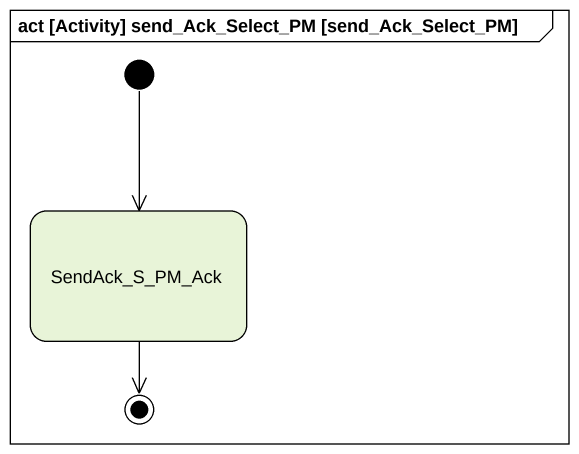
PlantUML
@startuml
mainframe act [Activity] send_Ack_Select_PM [send_Ack_Select_PM]
hide empty description
state SendAck_S_PM_Ack
[*] --> SendAck_S_PM_Ack
SendAck_S_PM_Ack --> [*]
@enduml
